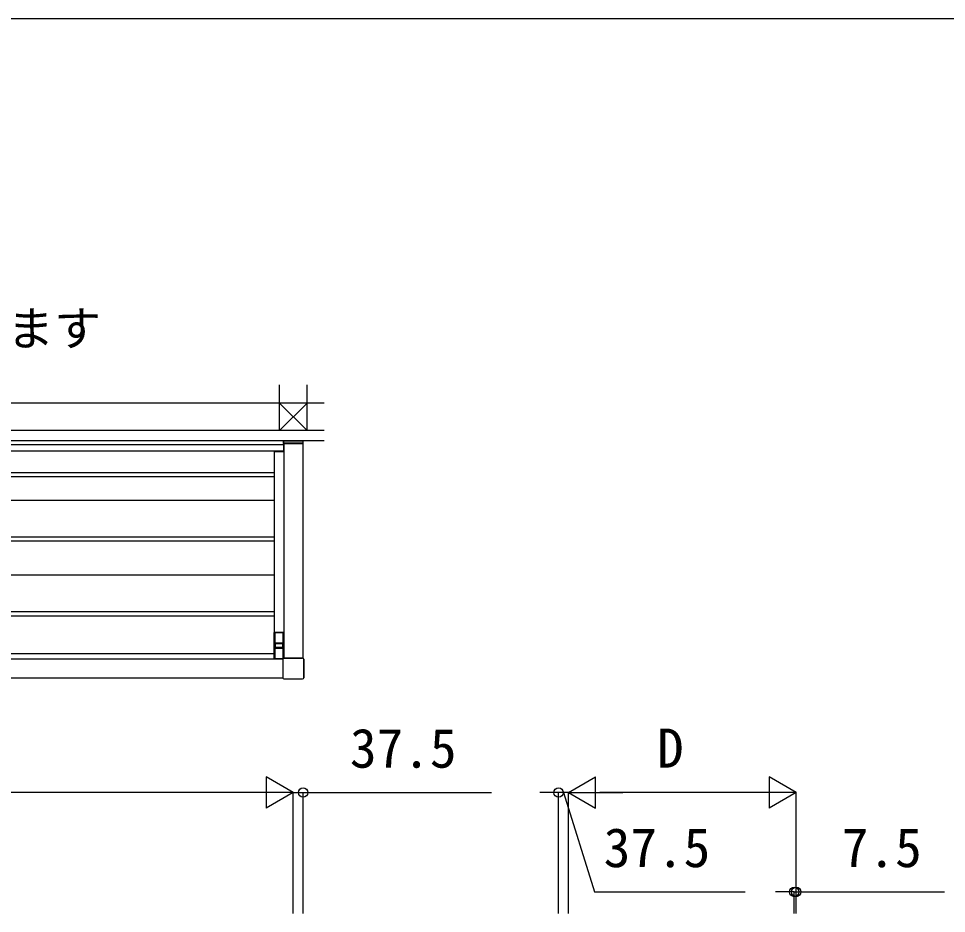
# Model space of a CAD drawing. Units: millimetres, scale not verified. Extents: x -10500 to 10500, y -15604 to 15536.
# Drawn here: x -3452 to 92, y 11577 to 14996 of the extents above; entities that cross this region are included whole.
import ezdxf
from ezdxf.enums import TextEntityAlignment as Align

# ---------------------------------------------------------------- set-up
doc = ezdxf.new("R2010")
doc.units = ezdxf.units.MM
doc.header["$LTSCALE"] = 80
for name, color, linetype in [('0-2_USER1', 3, 'Continuous'), ('0-3_YKK_12', 2, 'Continuous'), ('0-4_YKK_13', 4, 'Continuous'), ('0-6_YKK_D', 6, 'Continuous'), ('0-7_YKK_ZWAK', 7, 'Continuous'), ('0-8_YSS_K', 3, 'Continuous')]:
    doc.layers.add(name, color=color, linetype=linetype)
doc.styles.add('ＭＳ ゴシック', font='')
doc.styles.get('ＭＳ ゴシック').set_extended_font_data('MS Gothic')

msp = doc.modelspace()

# ---------------------------------------------------------------- linework, layer by layer
at = {"layer": '0-3_YKK_12'}
for p, q in [((-2440.5, 13383.4), (-5095.3, 13383.4)), ((-2440.5, 13368.4), (-5085, 13368.4)), ((-2440.5, 13383.4), (-2440.5, 13343.4)), ((-2438.5, 13373.4), (-2438.5, 12553.09)), ((-2365.5, 13373.4), (-2438.5, 13373.4)), ((-2366, 13373.4), (-2366, 12553.02)), ((-2365.5, 13373.4), (-2365.5, 12552.88)), ((-2440.5, 13343.4), (-5084.7, 13343.4)), ((-2475, 13342.9), (-2438.5, 13342.9)), ((-2442.19, 12549.4), (-5092.8, 12549.4)), ((-2441.98, 12476.4), (-5093.02, 12476.4)), ((-2442.12, 12476.9), (-5092.88, 12476.9))]:
    msp.add_line(p, q, dxfattribs=at)
msp.add_lwpolyline([(-2475, 13342.9), (-2475, 12650.9), (-2438.5, 12650.9)], dxfattribs=at)
at = {"layer": '0-4_YKK_13'}
for p, q in [((-2440.5, 13383.4), (-2364.5, 13383.4)), ((-2440.5, 13373.4), (-2440.5, 13383.4)), ((-2439.5, 13372.4), (-2438.5, 13372.4)), ((-2439, 13374.9), (-2439, 13373.4)), ((-2439, 13373.4), (-2365, 13373.4)), ((-2438, 13375.9), (-2366, 13375.9)), ((-2365.5, 13372.4), (-2365.5, 13372.4)), ((-2365, 13373.4), (-2365, 13374.9)), ((-2364.5, 13373.4), (-2364.5, 13383.4)), ((-5062, 13262.4), (-2475, 13262.4)), ((-5062, 13246.4), (-2475, 13246.4)), ((-5062, 13156.4), (-2475, 13156.4)), ((-5062, 13016.4), (-2475, 13016.4)), ((-5062, 13000.4), (-2475, 13000.4)), ((-5062, 12870.9), (-2475, 12870.9)), ((-5062, 12730.9), (-2475, 12730.9)), ((-5062, 12714.9), (-2475, 12714.9)), ((-2441.5, 12650.6), (-2472.5, 12650.6)), ((-2441.5, 12610.9), (-2441.5, 12650.9)), ((-2472, 12607.4), (-2472, 12594.4)), ((-2471, 12608.4), (-2443, 12608.4)), ((-2443, 12593.4), (-2471, 12593.4)), ((-2470, 12608.4), (-2470, 12610.9)), ((-2444, 12610.4), (-2470, 12610.4)), ((-2470, 12590.9), (-2470, 12593.4)), ((-2470, 12591.4), (-2444, 12591.4)), ((-2445, 12590.9), (-2469, 12590.9)), ((-2444, 12610.9), (-2444, 12608.4)), ((-2444, 12593.4), (-2444, 12590.9)), ((-2442, 12594.4), (-2442, 12607.4)), ((-2476, 12569.9), (-5061, 12569.9)), ((-2476, 12550.9), (-2441.77, 12550.9)), ((-2472.5, 12551.2), (-2441.6, 12551.2)), ((-2442.2, 12549.1), (-2442.2, 12477.7)), ((-2442.15, 12549.1), (-2442.15, 12477.7)), ((-2366.8, 12553.1), (-2438.2, 12553.1)), ((-2438.2, 12553.05), (-2366.8, 12553.05)), ((-2362.85, 12549.1), (-2362.85, 12477.7)), ((-2362.8, 12477.7), (-2362.8, 12549.1)), ((-2438.2, 12473.75), (-2366.8, 12473.75)), ((-2438.2, 12473.7), (-2366.8, 12473.7))]:
    msp.add_line(p, q, dxfattribs=at)
for points in [[(-2476, 12550.9), (-2476, 12650.9), (-2438.5, 12650.9)], [(-2472.5, 12650.9), (-2472.5, 12610.9), (-2441.5, 12610.9)], [(-2469, 12590.9), (-2472.5, 12590.9), (-2472.5, 12550.9)], [(-2441.5, 12551.36), (-2441.5, 12590.9), (-2445, 12590.9)]]:
    msp.add_lwpolyline(points, dxfattribs=at)
for centre, radius, start, end in [((-2438, 13374.9), 1, 90, 180), ((-2366, 13374.9), 1, 0, 90), ((-2471, 12607.4), 1, 90, 180), ((-2471, 12594.4), 1, 180, 270), ((-2443, 12607.4), 1, 0, 90), ((-2443, 12594.4), 1, 270, 0), ((-2438.2, 12549.1), 4, 90, 180), ((-2438.2, 12549.1), 3.95, 90, 180), ((-2366.8, 12549.1), 4, 0, 90), ((-2366.8, 12549.1), 3.95, 0, 90), ((-2368.6, 12513.4), 6.1, 341.95614, 18.04386), ((-2438.2, 12477.7), 4, 180, 270), ((-2438.2, 12477.7), 3.95, 180, 270), ((-2366.8, 12477.7), 3.95, 270, 0), ((-2366.8, 12477.7), 4, 270, 0)]:
    msp.add_arc(centre, radius, start, end, dxfattribs=at)
for centre, major_axis in [((-2439.5, 13373.4), (-0.71, -0.71)), ((-2365.5, 13373.4), (0.71, -0.71))]:
    msp.add_ellipse(centre, major_axis=major_axis, ratio=0.99628, start_param=5.4996506, end_param=7.06672, dxfattribs=at)
at = {"layer": '0-6_YKK_D'}
for p, q in [((-2402.5, 12039.4), (-2506.42, 12099.4)), ((-2506.42, 12099.4), (-2506.42, 11979.4)), ((-1351.5, 12039.4), (-1247.58, 12099.4)), ((-1247.58, 11979.4), (-1247.58, 12099.4)), ((-481.5, 12039.4), (-585.42, 12099.4)), ((-585.42, 12099.4), (-585.42, 11979.4)), ((-2522.5, 12039.4), (-5012.5, 12039.4)), ((-2402.5, 12039.4), (-2610.35, 12039.4)), ((-2402.5, 12039.4), (-2506.42, 11979.4)), ((-2402.5, 12039.4), (-2474.5, 12039.4)), ((-2402.5, 11577.4), (-2402.5, 12040.4)), ((-2402.5, 11577.4), (-2402.5, 12040.4)), ((-2402.5, 12039.4), (-2365, 12039.4)), ((-2365, 11577.4), (-2365, 12040.4)), ((-2365, 12039.4), (-1645.77, 12039.4)), ((-1389, 12039.4), (-1461, 12039.4)), ((-1389, 11577.4), (-1389, 12040.4)), ((-1351.5, 12039.4), (-1389, 12039.4)), ((-1351.5, 12039.4), (-1389, 12039.4)), ((-1351.5, 11577.4), (-1351.5, 12040.4)), ((-1351.5, 11577.4), (-1351.5, 12040.4)), ((-1351.5, 12039.4), (-1279.5, 12039.4)), ((-1351.5, 12039.4), (-1247.58, 11979.4)), ((-1351.5, 12039.4), (-1143.65, 12039.4)), ((-601.5, 12039.4), (-1231.5, 12039.4)), ((-481.5, 12039.4), (-689.35, 12039.4)), ((-481.5, 12039.4), (-585.42, 11979.4)), ((-481.5, 11577.4), (-481.5, 12040.4)), ((-489, 11659.4), (-561, 11659.4)), ((-489, 11577.4), (-489, 11660.4)), ((-489, 11659.4), (-481.5, 11659.4)), ((-481.5, 11577.4), (-481.5, 11660.4)), ((-481.5, 11659.4), (84.73, 11659.4))]:
    msp.add_line(p, q, dxfattribs=at)
msp.add_lwpolyline([(-1370.25, 12039.4), (-1251.79, 11659.4), (-676.56, 11659.4)], dxfattribs=at)
for centre in [(-2365, 12039.4), (-1389, 12039.4), (-489, 11659.4), (-481.5, 11659.4)]:
    msp.add_circle(centre, 18, dxfattribs=at)
at = {"layer": '0-7_YKK_ZWAK'}
msp.add_line((-10500, 14996.4), (10500, 14996.4), dxfattribs=at)
at = {"layer": '0-8_YSS_K'}
for p, q in [((-2455, 13422.4), (-2455, 13597.4)), ((-2350, 13422.4), (-2350, 13597.4)), ((-2284, 13527.4), (-5132.5, 13527.4)), ((-2350, 13527.4), (-2455, 13422.4)), ((-2455, 13527.4), (-2350, 13422.4)), ((-2284, 13422.4), (-5132.5, 13422.4)), ((-2284, 13383.4), (-5132.5, 13383.4))]:
    msp.add_line(p, q, dxfattribs=at)

# ---------------------------------------------------------------- texts
at = {"layer": '0-2_USER1', "style": 'ＭＳ ゴシック'}
msp.add_text('（注）柱の基礎寸法は詳細図を参照してください\u3000※たて格子はH1205もあります', height=132, dxfattribs=at).set_placement((-9707.05, 13706.95), align=Align.BOTTOM_LEFT)
at = {"layer": '0-6_YKK_D', "style": 'ＭＳ ゴシック'}
for s, p in [('37.5', (-2186.07, 12089.4)), ('D', (-1013.28, 12089.4)), ('37.5', (-1216.86, 11709.4)), ('7.5', (-307.2, 11709.4))]:
    msp.add_text(s, height=149.6, dxfattribs=at).set_placement(p, align=Align.BOTTOM_LEFT)

doc.saveas('drawing.dxf')
